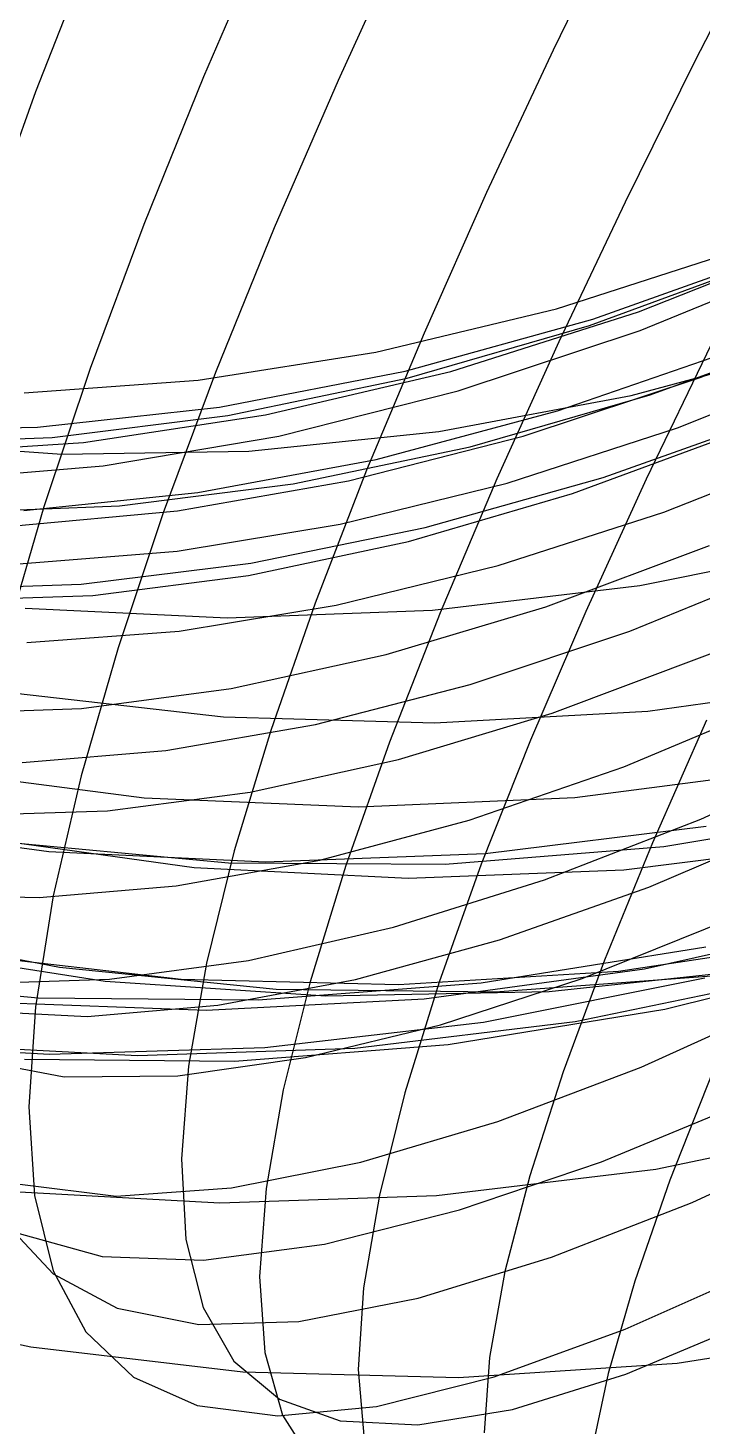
# Model space of a CAD drawing. Extents: x -607 to 1285, y -867 to 355.
# Drawn here: x -218.4 to -106.4, y -750.4 to -518 of the extents above; entities that cross this region are included whole.
import ezdxf

# ---------------------------------------------------------------- set-up
doc = ezdxf.new("R2010")
doc.units = 0
for name, color, linetype in [('0_1092', 7, 'CONTINUOUS'), ('0_1093', 7, 'CONTINUOUS'), ('0_1094', 7, 'CONTINUOUS'), ('0_1095', 7, 'CONTINUOUS'), ('0_1196', 7, 'CONTINUOUS'), ('0_1197', 7, 'CONTINUOUS'), ('0_1198', 7, 'CONTINUOUS'), ('0_1199', 7, 'CONTINUOUS'), ('0_1300', 7, 'CONTINUOUS'), ('0_1301', 7, 'CONTINUOUS'), ('0_1302', 7, 'CONTINUOUS'), ('0_1303', 7, 'CONTINUOUS'), ('0_1402', 7, 'CONTINUOUS'), ('0_1403', 7, 'CONTINUOUS'), ('0_1404', 7, 'CONTINUOUS'), ('0_1405', 7, 'CONTINUOUS'), ('0_1506', 7, 'CONTINUOUS'), ('0_1507', 7, 'CONTINUOUS'), ('0_1508', 7, 'CONTINUOUS'), ('0_1509', 7, 'CONTINUOUS'), ('0_158', 7, 'CONTINUOUS'), ('0_159', 7, 'CONTINUOUS'), ('0_160', 7, 'CONTINUOUS'), ('0_161', 7, 'CONTINUOUS'), ('0_1610', 7, 'CONTINUOUS'), ('0_1611', 7, 'CONTINUOUS'), ('0_1612', 7, 'CONTINUOUS'), ('0_1613', 7, 'CONTINUOUS'), ('0_162', 7, 'CONTINUOUS'), ('0_1714', 7, 'CONTINUOUS'), ('0_1715', 7, 'CONTINUOUS'), ('0_1716', 7, 'CONTINUOUS'), ('0_1717', 7, 'CONTINUOUS'), ('0_1817', 7, 'CONTINUOUS'), ('0_1818', 7, 'CONTINUOUS'), ('0_1819', 7, 'CONTINUOUS'), ('0_1820', 7, 'CONTINUOUS'), ('0_1821', 7, 'CONTINUOUS'), ('0_1920', 7, 'CONTINUOUS'), ('0_1921', 7, 'CONTINUOUS'), ('0_1922', 7, 'CONTINUOUS'), ('0_1923', 7, 'CONTINUOUS'), ('0_1924', 7, 'CONTINUOUS'), ('0_2024', 7, 'CONTINUOUS'), ('0_2025', 7, 'CONTINUOUS'), ('0_2026', 7, 'CONTINUOUS'), ('0_2027', 7, 'CONTINUOUS'), ('0_2028', 7, 'CONTINUOUS'), ('0_2128', 7, 'CONTINUOUS'), ('0_2129', 7, 'CONTINUOUS'), ('0_2130', 7, 'CONTINUOUS'), ('0_2131', 7, 'CONTINUOUS'), ('0_2231', 7, 'CONTINUOUS'), ('0_2232', 7, 'CONTINUOUS'), ('0_2233', 7, 'CONTINUOUS'), ('0_2234', 7, 'CONTINUOUS'), ('0_2235', 7, 'CONTINUOUS'), ('0_2335', 7, 'CONTINUOUS'), ('0_2336', 7, 'CONTINUOUS'), ('0_2337', 7, 'CONTINUOUS'), ('0_2338', 7, 'CONTINUOUS'), ('0_2339', 7, 'CONTINUOUS'), ('0_2439', 7, 'CONTINUOUS'), ('0_2440', 7, 'CONTINUOUS'), ('0_2441', 7, 'CONTINUOUS'), ('0_2442', 7, 'CONTINUOUS'), ('0_2542', 7, 'CONTINUOUS'), ('0_2543', 7, 'CONTINUOUS'), ('0_2544', 7, 'CONTINUOUS'), ('0_2545', 7, 'CONTINUOUS'), ('0_2546', 7, 'CONTINUOUS'), ('0_263', 7, 'CONTINUOUS'), ('0_264', 7, 'CONTINUOUS'), ('0_2646', 7, 'CONTINUOUS'), ('0_2647', 7, 'CONTINUOUS'), ('0_2648', 7, 'CONTINUOUS'), ('0_2649', 7, 'CONTINUOUS'), ('0_265', 7, 'CONTINUOUS'), ('0_2650', 7, 'CONTINUOUS'), ('0_266', 7, 'CONTINUOUS'), ('0_2749', 7, 'CONTINUOUS'), ('0_2750', 7, 'CONTINUOUS'), ('0_2751', 7, 'CONTINUOUS'), ('0_2752', 7, 'CONTINUOUS'), ('0_2753', 7, 'CONTINUOUS'), ('0_2852', 7, 'CONTINUOUS'), ('0_2853', 7, 'CONTINUOUS'), ('0_2854', 7, 'CONTINUOUS'), ('0_2855', 7, 'CONTINUOUS'), ('0_2856', 7, 'CONTINUOUS'), ('0_2954', 7, 'CONTINUOUS'), ('0_2955', 7, 'CONTINUOUS'), ('0_2956', 7, 'CONTINUOUS'), ('0_2957', 7, 'CONTINUOUS'), ('0_2958', 7, 'CONTINUOUS'), ('0_3058', 7, 'CONTINUOUS'), ('0_3059', 7, 'CONTINUOUS'), ('0_3060', 7, 'CONTINUOUS'), ('0_3061', 7, 'CONTINUOUS'), ('0_3062', 7, 'CONTINUOUS'), ('0_3161', 7, 'CONTINUOUS'), ('0_3162', 7, 'CONTINUOUS'), ('0_3163', 7, 'CONTINUOUS'), ('0_3164', 7, 'CONTINUOUS'), ('0_3165', 7, 'CONTINUOUS'), ('0_3265', 7, 'CONTINUOUS'), ('0_3266', 7, 'CONTINUOUS'), ('0_3267', 7, 'CONTINUOUS'), ('0_3268', 7, 'CONTINUOUS'), ('0_3269', 7, 'CONTINUOUS'), ('0_3368', 7, 'CONTINUOUS'), ('0_3369', 7, 'CONTINUOUS'), ('0_3370', 7, 'CONTINUOUS'), ('0_3371', 7, 'CONTINUOUS'), ('0_3372', 7, 'CONTINUOUS'), ('0_3471', 7, 'CONTINUOUS'), ('0_3472', 7, 'CONTINUOUS'), ('0_3473', 7, 'CONTINUOUS'), ('0_3474', 7, 'CONTINUOUS'), ('0_3475', 7, 'CONTINUOUS'), ('0_3476', 7, 'CONTINUOUS'), ('0_3575', 7, 'CONTINUOUS'), ('0_3576', 7, 'CONTINUOUS'), ('0_3577', 7, 'CONTINUOUS'), ('0_3578', 7, 'CONTINUOUS'), ('0_3579', 7, 'CONTINUOUS'), ('0_3580', 7, 'CONTINUOUS'), ('0_367', 7, 'CONTINUOUS'), ('0_3677', 7, 'CONTINUOUS'), ('0_3678', 7, 'CONTINUOUS'), ('0_3679', 7, 'CONTINUOUS'), ('0_368', 7, 'CONTINUOUS'), ('0_3680', 7, 'CONTINUOUS'), ('0_3681', 7, 'CONTINUOUS'), ('0_3682', 7, 'CONTINUOUS'), ('0_3683', 7, 'CONTINUOUS'), ('0_369', 7, 'CONTINUOUS'), ('0_370', 7, 'CONTINUOUS'), ('0_3780', 7, 'CONTINUOUS'), ('0_3781', 7, 'CONTINUOUS'), ('0_3782', 7, 'CONTINUOUS'), ('0_3783', 7, 'CONTINUOUS'), ('0_3784', 7, 'CONTINUOUS'), ('0_3785', 7, 'CONTINUOUS'), ('0_3786', 7, 'CONTINUOUS'), ('0_3884', 7, 'CONTINUOUS'), ('0_3885', 7, 'CONTINUOUS'), ('0_3886', 7, 'CONTINUOUS'), ('0_3887', 7, 'CONTINUOUS'), ('0_3888', 7, 'CONTINUOUS'), ('0_3889', 7, 'CONTINUOUS'), ('0_3974', 7, 'CONTINUOUS'), ('0_3975', 7, 'CONTINUOUS'), ('0_3986', 7, 'CONTINUOUS'), ('0_3987', 7, 'CONTINUOUS'), ('0_3988', 7, 'CONTINUOUS'), ('0_3989', 7, 'CONTINUOUS'), ('0_3990', 7, 'CONTINUOUS'), ('0_3991', 7, 'CONTINUOUS'), ('0_4076', 7, 'CONTINUOUS'), ('0_4077', 7, 'CONTINUOUS'), ('0_4078', 7, 'CONTINUOUS'), ('0_4079', 7, 'CONTINUOUS'), ('0_4080', 7, 'CONTINUOUS'), ('0_4087', 7, 'CONTINUOUS'), ('0_4088', 7, 'CONTINUOUS'), ('0_4089', 7, 'CONTINUOUS'), ('0_4090', 7, 'CONTINUOUS'), ('0_4091', 7, 'CONTINUOUS'), ('0_4092', 7, 'CONTINUOUS'), ('0_4093', 7, 'CONTINUOUS'), ('0_4094', 7, 'CONTINUOUS'), ('0_4178', 7, 'CONTINUOUS'), ('0_4179', 7, 'CONTINUOUS'), ('0_4180', 7, 'CONTINUOUS'), ('0_4181', 7, 'CONTINUOUS'), ('0_4182', 7, 'CONTINUOUS'), ('0_4183', 7, 'CONTINUOUS'), ('0_4184', 7, 'CONTINUOUS'), ('0_4185', 7, 'CONTINUOUS'), ('0_4186', 7, 'CONTINUOUS'), ('0_4187', 7, 'CONTINUOUS'), ('0_4188', 7, 'CONTINUOUS'), ('0_4189', 7, 'CONTINUOUS'), ('0_4190', 7, 'CONTINUOUS'), ('0_4191', 7, 'CONTINUOUS'), ('0_4192', 7, 'CONTINUOUS'), ('0_4193', 7, 'CONTINUOUS'), ('0_4194', 7, 'CONTINUOUS'), ('0_4195', 7, 'CONTINUOUS'), ('0_4196', 7, 'CONTINUOUS'), ('0_4197', 7, 'CONTINUOUS'), ('0_4281', 7, 'CONTINUOUS'), ('0_4282', 7, 'CONTINUOUS'), ('0_4283', 7, 'CONTINUOUS'), ('0_4284', 7, 'CONTINUOUS'), ('0_4285', 7, 'CONTINUOUS'), ('0_4286', 7, 'CONTINUOUS'), ('0_4287', 7, 'CONTINUOUS'), ('0_4288', 7, 'CONTINUOUS'), ('0_4289', 7, 'CONTINUOUS'), ('0_4290', 7, 'CONTINUOUS'), ('0_4291', 7, 'CONTINUOUS'), ('0_4292', 7, 'CONTINUOUS'), ('0_4293', 7, 'CONTINUOUS'), ('0_4294', 7, 'CONTINUOUS'), ('0_4295', 7, 'CONTINUOUS'), ('0_4296', 7, 'CONTINUOUS'), ('0_4297', 7, 'CONTINUOUS'), ('0_4298', 7, 'CONTINUOUS'), ('0_4299', 7, 'CONTINUOUS'), ('0_4300', 7, 'CONTINUOUS'), ('0_4383', 7, 'CONTINUOUS'), ('0_4384', 7, 'CONTINUOUS'), ('0_4385', 7, 'CONTINUOUS'), ('0_4386', 7, 'CONTINUOUS'), ('0_4387', 7, 'CONTINUOUS'), ('0_4388', 7, 'CONTINUOUS'), ('0_4389', 7, 'CONTINUOUS'), ('0_4390', 7, 'CONTINUOUS'), ('0_4391', 7, 'CONTINUOUS'), ('0_4392', 7, 'CONTINUOUS'), ('0_4393', 7, 'CONTINUOUS'), ('0_4394', 7, 'CONTINUOUS'), ('0_4395', 7, 'CONTINUOUS'), ('0_4396', 7, 'CONTINUOUS'), ('0_4488', 7, 'CONTINUOUS'), ('0_4489', 7, 'CONTINUOUS'), ('0_4490', 7, 'CONTINUOUS'), ('0_4491', 7, 'CONTINUOUS'), ('0_4492', 7, 'CONTINUOUS'), ('0_4493', 7, 'CONTINUOUS'), ('0_4494', 7, 'CONTINUOUS'), ('0_4495', 7, 'CONTINUOUS'), ('0_4496', 7, 'CONTINUOUS'), ('0_4497', 7, 'CONTINUOUS'), ('0_4594', 7, 'CONTINUOUS'), ('0_4595', 7, 'CONTINUOUS'), ('0_4596', 7, 'CONTINUOUS'), ('0_4597', 7, 'CONTINUOUS'), ('0_4598', 7, 'CONTINUOUS'), ('0_4599', 7, 'CONTINUOUS'), ('0_4600', 7, 'CONTINUOUS'), ('0_470', 7, 'CONTINUOUS'), ('0_4700', 7, 'CONTINUOUS'), ('0_4701', 7, 'CONTINUOUS'), ('0_4702', 7, 'CONTINUOUS'), ('0_4703', 7, 'CONTINUOUS'), ('0_471', 7, 'CONTINUOUS'), ('0_472', 7, 'CONTINUOUS'), ('0_473', 7, 'CONTINUOUS'), ('0_574', 7, 'CONTINUOUS'), ('0_575', 7, 'CONTINUOUS'), ('0_576', 7, 'CONTINUOUS'), ('0_577', 7, 'CONTINUOUS'), ('0_678', 7, 'CONTINUOUS'), ('0_679', 7, 'CONTINUOUS'), ('0_680', 7, 'CONTINUOUS'), ('0_681', 7, 'CONTINUOUS'), ('0_781', 7, 'CONTINUOUS'), ('0_782', 7, 'CONTINUOUS'), ('0_783', 7, 'CONTINUOUS'), ('0_784', 7, 'CONTINUOUS'), ('0_885', 7, 'CONTINUOUS'), ('0_886', 7, 'CONTINUOUS'), ('0_887', 7, 'CONTINUOUS'), ('0_888', 7, 'CONTINUOUS'), ('0_988', 7, 'CONTINUOUS'), ('0_989', 7, 'CONTINUOUS'), ('0_990', 7, 'CONTINUOUS'), ('0_991', 7, 'CONTINUOUS')]:
    doc.layers.add(name, color=color, linetype=linetype)

msp = doc.modelspace()

# ---------------------------------------------------------------- linework, layer by layer
at = {"layer": '0_1092'}
msp.add_polyline3d([(-241.741, -670.764, -3373.0652), (-205.5776, -676.4093, -3394.2527)], dxfattribs=at)
at = {"layer": '0_1093'}
msp.add_polyline3d([(-205.5776, -676.4093, -3394.2527), (-168.8831, -678.879, -3414.6262)], dxfattribs=at)
at = {"layer": '0_1094'}
msp.add_polyline3d([(-168.8831, -678.879, -3414.6262), (-131.8044, -678.1332, -3434.0938)], dxfattribs=at)
at = {"layer": '0_1095'}
msp.add_polyline3d([(-131.8044, -678.1332, -3434.0938), (-94.4892, -674.1317, -3452.5627)], dxfattribs=at)
at = {"layer": '0_1196'}
msp.add_polyline3d([(-225.8426, -652.6562, -3360.8997), (-190.7883, -657.5302, -3381.9124)], dxfattribs=at)
at = {"layer": '0_1197'}
msp.add_polyline3d([(-190.7883, -657.5302, -3381.9124), (-155.2567, -659.3004, -3402.0396)], dxfattribs=at)
at = {"layer": '0_1198'}
msp.add_polyline3d([(-155.2567, -659.3004, -3402.0396), (-119.3832, -657.926, -3421.1921)], dxfattribs=at)
at = {"layer": '0_1199'}
msp.add_polyline3d([(-119.3832, -657.926, -3421.1921), (-83.3036, -653.3665, -3439.2808)], dxfattribs=at)
at = {"layer": '0_1300'}
msp.add_polyline3d([(-220.6501, -653.4279, -3349.5374), (-185.081, -656.7488, -3370.936)], dxfattribs=at)
at = {"layer": '0_1301'}
msp.add_polyline3d([(-185.081, -656.7488, -3370.936), (-149.0638, -656.9579, -3391.3606)], dxfattribs=at)
at = {"layer": '0_1302'}
msp.add_polyline3d([(-149.0638, -656.9579, -3391.3606), (-112.7395, -654.0286, -3410.7217)], dxfattribs=at)
at = {"layer": '0_1303'}
msp.add_polyline3d([(-112.7395, -654.0286, -3410.7217), (-76.2487, -647.9341, -3428.9287)], dxfattribs=at)
at = {"layer": '0_1402'}
msp.add_polyline3d([(-250.4286, -650.08, -3316.0503), (-214.9519, -654.9011, -3338.729)], dxfattribs=at)
at = {"layer": '0_1403'}
msp.add_polyline3d([(-214.9519, -654.9011, -3338.729), (-178.9153, -656.6123, -3360.4292)], dxfattribs=at)
at = {"layer": '0_1404'}
msp.add_polyline3d([(-178.9153, -656.6123, -3360.4292), (-142.4633, -655.2028, -3381.0623)], dxfattribs=at)
at = {"layer": '0_1405'}
msp.add_polyline3d([(-142.4633, -655.2028, -3381.0623), (-105.7408, -650.6616, -3400.539)], dxfattribs=at)
at = {"layer": '0_1506'}
msp.add_polyline3d([(-234.1417, -641.4117, -3306.3179), (-199.0867, -645.9597, -3329.3926)], dxfattribs=at)
at = {"layer": '0_1507'}
msp.add_polyline3d([(-199.0867, -645.9597, -3329.3926), (-163.5033, -647.4561, -3351.4255)], dxfattribs=at)
at = {"layer": '0_1508'}
msp.add_polyline3d([(-163.5033, -647.4561, -3351.4255), (-127.5303, -645.8744, -3372.322)], dxfattribs=at)
at = {"layer": '0_1509'}
msp.add_polyline3d([(-127.5303, -645.8744, -3372.322), (-91.3065, -641.1884, -3391.9868)], dxfattribs=at)
at = {"layer": '0_158'}
msp.add_polyline3d([(-252.4144, -729.8676, -3498.1047), (-217.9211, -737.2159, -3513.368)], dxfattribs=at)
at = {"layer": '0_159'}
msp.add_polyline3d([(-217.9211, -737.2159, -3513.368), (-182.7029, -741.3972, -3528.4753)], dxfattribs=at)
at = {"layer": '0_160'}
msp.add_polyline3d([(-182.7029, -741.3972, -3528.4753), (-146.8685, -742.3284, -3543.3706)], dxfattribs=at)
at = {"layer": '0_161'}
msp.add_polyline3d([(-146.8685, -742.3284, -3543.3706), (-110.5267, -739.9262, -3557.9966)], dxfattribs=at)
at = {"layer": '0_1610'}
msp.add_polyline3d([(-220.48, -628.5309, -3292.7976), (-185.9263, -632.4798, -3316.0664)], dxfattribs=at)
at = {"layer": '0_1611'}
msp.add_polyline3d([(-185.9263, -632.4798, -3316.0664), (-150.8486, -633.4907, -3338.2742)], dxfattribs=at)
at = {"layer": '0_1612'}
msp.add_polyline3d([(-150.8486, -633.4907, -3338.2742), (-115.389, -631.5225, -3359.313)], dxfattribs=at)
at = {"layer": '0_1613'}
msp.add_polyline3d([(-115.389, -631.5225, -3359.313), (-79.6903, -626.5343, -3379.0754)], dxfattribs=at)
at = {"layer": '0_162'}
msp.add_polyline3d([(-110.5267, -739.9262, -3557.9966), (-73.7861, -734.1075, -3572.2969)], dxfattribs=at)
at = {"layer": '0_1714'}
msp.add_polyline3d([(-218.8592, -614.4448, -3270.46), (-185.3054, -616.0275, -3292.704)], dxfattribs=at)
at = {"layer": '0_1715'}
msp.add_polyline3d([(-185.3054, -616.0275, -3292.704), (-151.2136, -614.7748, -3313.8777)], dxfattribs=at)
at = {"layer": '0_1716'}
msp.add_polyline3d([(-151.2136, -614.7748, -3313.8777), (-116.7244, -610.6628, -3333.879)], dxfattribs=at)
at = {"layer": '0_1717'}
msp.add_polyline3d([(-116.7244, -610.6628, -3333.879), (-81.9784, -603.6677, -3352.6062)], dxfattribs=at)
at = {"layer": '0_1817'}
msp.add_polyline3d([(-243.1719, -586.6715, -3222.6775), (-212.7647, -588.8351, -3243.893)], dxfattribs=at)
at = {"layer": '0_1818'}
msp.add_polyline3d([(-212.7647, -588.8351, -3243.893), (-181.7228, -588.2986, -3264.1055)], dxfattribs=at)
at = {"layer": '0_1819'}
msp.add_polyline3d([(-181.7228, -588.2986, -3264.1055), (-150.1591, -585.0529, -3283.2354)], dxfattribs=at)
at = {"layer": '0_1820'}
msp.add_polyline3d([(-150.1591, -585.0529, -3283.2354), (-118.1863, -579.0884, -3301.2036)], dxfattribs=at)
at = {"layer": '0_1821'}
msp.add_polyline3d([(-118.1863, -579.0884, -3301.2036), (-85.9172, -570.3961, -3317.9302)], dxfattribs=at)
at = {"layer": '0_1920'}
msp.add_polyline3d([(-246.3986, -584.9575, -3200.651), (-216.7984, -584.3215, -3220.487)], dxfattribs=at)
at = {"layer": '0_1921'}
msp.add_polyline3d([(-216.7984, -584.3215, -3220.487), (-186.5473, -581.0017, -3239.2766)], dxfattribs=at)
at = {"layer": '0_1922'}
msp.add_polyline3d([(-186.5473, -581.0017, -3239.2766), (-155.7537, -575.0177, -3256.9563)], dxfattribs=at)
at = {"layer": '0_1923'}
msp.add_polyline3d([(-155.7537, -575.0177, -3256.9563), (-124.5255, -566.3886, -3273.4634)], dxfattribs=at)
at = {"layer": '0_1924'}
msp.add_polyline3d([(-124.5255, -566.3886, -3273.4634), (-92.9708, -555.1337, -3288.7349)], dxfattribs=at)
at = {"layer": '0_2024'}
msp.add_polyline3d([(-238.7809, -588.8112, -3188.737), (-209.1689, -586.8998, -3208.4946)], dxfattribs=at)
at = {"layer": '0_2025'}
msp.add_polyline3d([(-209.1689, -586.8998, -3208.4946), (-178.9245, -582.3079, -3227.13)], dxfattribs=at)
at = {"layer": '0_2026'}
msp.add_polyline3d([(-178.9245, -582.3079, -3227.13), (-148.1545, -575.0625, -3244.5835)], dxfattribs=at)
at = {"layer": '0_2027'}
msp.add_polyline3d([(-148.1545, -575.0625, -3244.5835), (-116.9657, -565.1907, -3260.796)], dxfattribs=at)
at = {"layer": '0_2028'}
msp.add_polyline3d([(-116.9657, -565.1907, -3260.796), (-85.4648, -552.7196, -3275.708)], dxfattribs=at)
at = {"layer": '0_2128'}
msp.add_polyline3d([(-219.0473, -578.6185, -3177.0146), (-190.1126, -576.5305, -3196.8237)], dxfattribs=at)
at = {"layer": '0_2129'}
msp.add_polyline3d([(-190.1126, -576.5305, -3196.8237), (-160.5918, -571.866, -3215.4744)], dxfattribs=at)
at = {"layer": '0_2130'}
msp.add_polyline3d([(-160.5918, -571.866, -3215.4744), (-130.5865, -564.6395, -3232.9011)], dxfattribs=at)
at = {"layer": '0_2131'}
msp.add_polyline3d([(-130.5865, -564.6395, -3232.9011), (-100.1982, -554.8651, -3249.039)], dxfattribs=at)
at = {"layer": '0_2231'}
msp.add_polyline3d([(-242.8392, -587.0969, -3144.2537), (-214.3569, -586.0543, -3165.0645)], dxfattribs=at)
at = {"layer": '0_2232'}
msp.add_polyline3d([(-214.3569, -586.0543, -3165.0645), (-185.1717, -582.4143, -3184.7246)], dxfattribs=at)
at = {"layer": '0_2233'}
msp.add_polyline3d([(-185.1717, -582.4143, -3184.7246), (-155.3908, -576.2025, -3203.17)], dxfattribs=at)
at = {"layer": '0_2234'}
msp.add_polyline3d([(-155.3908, -576.2025, -3203.17), (-125.1218, -567.4446, -3220.336)], dxfattribs=at)
at = {"layer": '0_2235'}
msp.add_polyline3d([(-125.1218, -567.4446, -3220.336), (-94.4717, -556.166, -3236.1582)], dxfattribs=at)
at = {"layer": '0_2335'}
msp.add_polyline3d([(-234.3861, -593.1191, -3133.6028), (-205.8828, -590.7641, -3154.2627)], dxfattribs=at)
at = {"layer": '0_2336'}
msp.add_polyline3d([(-205.8828, -590.7641, -3154.2627), (-176.6943, -585.8167, -3173.6953)], dxfattribs=at)
at = {"layer": '0_2337'}
msp.add_polyline3d([(-176.6943, -585.8167, -3173.6953), (-146.9277, -578.3116, -3191.841)], dxfattribs=at)
at = {"layer": '0_2338'}
msp.add_polyline3d([(-146.9277, -578.3116, -3191.841), (-116.6905, -568.2837, -3208.6392)], dxfattribs=at)
at = {"layer": '0_2339'}
msp.add_polyline3d([(-116.6905, -568.2837, -3208.6392), (-86.0899, -555.7678, -3224.0295)], dxfattribs=at)
at = {"layer": '0_2439'}
msp.add_polyline3d([(-219.0906, -598.1683, -3127.8948), (-190.1517, -595.2126, -3149.1997)], dxfattribs=at)
at = {"layer": '0_2440'}
msp.add_polyline3d([(-190.1517, -595.2126, -3149.1997), (-160.5643, -589.692, -3169.1987)], dxfattribs=at)
at = {"layer": '0_2441'}
msp.add_polyline3d([(-160.5643, -589.692, -3169.1987), (-130.4381, -581.6395, -3187.8267)], dxfattribs=at)
at = {"layer": '0_2442'}
msp.add_polyline3d([(-130.4381, -581.6395, -3187.8267), (-99.8828, -571.0885, -3205.0183)], dxfattribs=at)
at = {"layer": '0_2542'}
msp.add_polyline3d([(-231.2451, -598.546, -3096.0884), (-203.1625, -597.4094, -3118.793)], dxfattribs=at)
at = {"layer": '0_2543'}
msp.add_polyline3d([(-203.1625, -597.4094, -3118.793), (-174.3547, -593.7435, -3140.2114)], dxfattribs=at)
at = {"layer": '0_2544'}
msp.add_polyline3d([(-174.3547, -593.7435, -3140.2114), (-144.9311, -587.5789, -3160.2744)], dxfattribs=at)
at = {"layer": '0_2545'}
msp.add_polyline3d([(-144.9311, -587.5789, -3160.2744), (-115.0006, -578.9465, -3178.9138)], dxfattribs=at)
at = {"layer": '0_2546'}
msp.add_polyline3d([(-115.0006, -578.9465, -3178.9138), (-84.6725, -567.8768, -3196.0613)], dxfattribs=at)
at = {"layer": '0_263'}
msp.add_polyline3d([(-221.8491, -711.3522, -3496.06), (-186.4996, -713.2875, -3511.3467)], dxfattribs=at)
at = {"layer": '0_264'}
msp.add_polyline3d([(-186.4996, -713.2875, -3511.3467), (-150.5459, -712.0787, -3526.371)], dxfattribs=at)
at = {"layer": '0_2646'}
msp.add_polyline3d([(-221.1884, -600.7931, -3083.4543), (-193.5349, -598.2686, -3105.5356)], dxfattribs=at)
at = {"layer": '0_2647'}
msp.add_polyline3d([(-193.5349, -598.2686, -3105.5356), (-165.1405, -593.2708, -3126.3179)], dxfattribs=at)
at = {"layer": '0_2648'}
msp.add_polyline3d([(-165.1405, -593.2708, -3126.3179), (-136.1179, -585.8373, -3145.7324)], dxfattribs=at)
at = {"layer": '0_2649'}
msp.add_polyline3d([(-136.1179, -585.8373, -3145.7324), (-106.5798, -576.0053, -3163.7104)], dxfattribs=at)
at = {"layer": '0_265'}
msp.add_polyline3d([(-150.5459, -712.0787, -3526.371), (-114.1034, -707.6611, -3541.0737)], dxfattribs=at)
at = {"layer": '0_2650'}
msp.add_polyline3d([(-106.5798, -576.0053, -3163.7104), (-76.639, -563.8121, -3180.1833)], dxfattribs=at)
at = {"layer": '0_266'}
msp.add_polyline3d([(-114.1034, -707.6611, -3541.0737), (-77.2874, -699.97, -3555.3948)], dxfattribs=at)
at = {"layer": '0_2749'}
msp.add_polyline3d([(-236.865, -611.3882, -3054.29), (-209.5365, -610.4166, -3078.1821)], dxfattribs=at)
at = {"layer": '0_2750'}
msp.add_polyline3d([(-209.5365, -610.4166, -3078.1821), (-181.3416, -606.9551, -3100.8042)], dxfattribs=at)
at = {"layer": '0_2751'}
msp.add_polyline3d([(-181.3416, -606.9551, -3100.8042), (-152.3993, -601.0416, -3122.0803)], dxfattribs=at)
at = {"layer": '0_2752'}
msp.add_polyline3d([(-152.3993, -601.0416, -3122.0803), (-122.829, -592.7138, -3141.9336)], dxfattribs=at)
at = {"layer": '0_2753'}
msp.add_polyline3d([(-122.829, -592.7138, -3141.9336), (-92.7498, -582.0096, -3160.2876)], dxfattribs=at)
at = {"layer": '0_2852'}
msp.add_polyline3d([(-219.8453, -607.0449, -3041.569), (-193.5817, -604.9604, -3064.4268)], dxfattribs=at)
at = {"layer": '0_2853'}
msp.add_polyline3d([(-193.5817, -604.9604, -3064.4268), (-166.5326, -600.4727, -3085.9438)], dxfattribs=at)
at = {"layer": '0_2854'}
msp.add_polyline3d([(-166.5326, -600.4727, -3085.9438), (-138.8031, -593.6211, -3106.0562)], dxfattribs=at)
at = {"layer": '0_2855'}
msp.add_polyline3d([(-138.8031, -593.6211, -3106.0562), (-110.4981, -584.4452, -3124.6985)], dxfattribs=at)
at = {"layer": '0_2856'}
msp.add_polyline3d([(-110.4981, -584.4452, -3124.6985), (-81.723, -572.9842, -3141.807)], dxfattribs=at)
at = {"layer": '0_2954'}
msp.add_polyline3d([(-232.6216, -613.1716, -3008.9458), (-207.6081, -612.299, -3032.5823)], dxfattribs=at)
at = {"layer": '0_2955'}
msp.add_polyline3d([(-207.6081, -612.299, -3032.5823), (-181.7542, -609.0104, -3054.8484)], dxfattribs=at)
at = {"layer": '0_2956'}
msp.add_polyline3d([(-181.7542, -609.0104, -3054.8484), (-155.1581, -603.3507, -3075.689)], dxfattribs=at)
at = {"layer": '0_2957'}
msp.add_polyline3d([(-155.1581, -603.3507, -3075.689), (-127.9182, -595.365, -3095.0486)], dxfattribs=at)
at = {"layer": '0_2958'}
msp.add_polyline3d([(-127.9182, -595.365, -3095.0486), (-100.1329, -585.0983, -3112.872)], dxfattribs=at)
at = {"layer": '0_3058'}
msp.add_polyline3d([(-218.5595, -620.1448, -3002.6213), (-193.3, -618.2308, -3026.4824)], dxfattribs=at)
at = {"layer": '0_3059'}
msp.add_polyline3d([(-193.3, -618.2308, -3026.4824), (-167.1754, -613.9502, -3048.9714)], dxfattribs=at)
at = {"layer": '0_3060'}
msp.add_polyline3d([(-167.1754, -613.9502, -3048.9714), (-140.2925, -607.3502, -3070.025)], dxfattribs=at)
at = {"layer": '0_3061'}
msp.add_polyline3d([(-140.2925, -607.3502, -3070.025), (-112.7579, -598.4785, -3089.5796)], dxfattribs=at)
at = {"layer": '0_3062'}
msp.add_polyline3d([(-112.7579, -598.4785, -3089.5796), (-84.6783, -587.3826, -3107.5723)], dxfattribs=at)
at = {"layer": '0_3161'}
msp.add_polyline3d([(-233.361, -631.9554, -2970.921), (-209.4914, -631.0759, -2995.3357)], dxfattribs=at)
at = {"layer": '0_3162'}
msp.add_polyline3d([(-209.4914, -631.0759, -2995.3357), (-184.6272, -627.7861, -3018.3982)], dxfattribs=at)
at = {"layer": '0_3163'}
msp.add_polyline3d([(-184.6272, -627.7861, -3018.3982), (-158.8761, -622.1414, -3040.0496)], dxfattribs=at)
at = {"layer": '0_3164'}
msp.add_polyline3d([(-158.8761, -622.1414, -3040.0496), (-132.3459, -614.1967, -3060.2305)], dxfattribs=at)
at = {"layer": '0_3165'}
msp.add_polyline3d([(-132.3459, -614.1967, -3060.2305), (-105.1441, -604.0074, -3078.882)], dxfattribs=at)
at = {"layer": '0_3265'}
msp.add_polyline3d([(-219.3328, -640.0618, -2965.435), (-195.4821, -638.0951, -2989.743)], dxfattribs=at)
at = {"layer": '0_3266'}
msp.add_polyline3d([(-195.4821, -638.0951, -2989.743), (-170.6408, -633.7685, -3012.6729)], dxfattribs=at)
at = {"layer": '0_3267'}
msp.add_polyline3d([(-170.6408, -633.7685, -3012.6729), (-144.9173, -627.1381, -3034.1638)], dxfattribs=at)
at = {"layer": '0_3268'}
msp.add_polyline3d([(-144.9173, -627.1381, -3034.1638), (-118.4203, -618.2598, -3054.1545)], dxfattribs=at)
at = {"layer": '0_3269'}
msp.add_polyline3d([(-118.4203, -618.2598, -3054.1545), (-91.2584, -607.1896, -3072.5835)], dxfattribs=at)
at = {"layer": '0_3368'}
msp.add_polyline3d([(-227.8608, -648.8124, -2935.0535), (-205.2041, -648.0935, -2960.4292)], dxfattribs=at)
at = {"layer": '0_3369'}
msp.add_polyline3d([(-205.2041, -648.0935, -2960.4292), (-181.489, -644.9931, -2984.4058)], dxfattribs=at)
at = {"layer": '0_3370'}
msp.add_polyline3d([(-181.489, -644.9931, -2984.4058), (-156.8206, -639.5707, -3006.9282)], dxfattribs=at)
at = {"layer": '0_3371'}
msp.add_polyline3d([(-156.8206, -639.5707, -3006.9282), (-131.304, -631.8861, -3027.9404)], dxfattribs=at)
at = {"layer": '0_3372'}
msp.add_polyline3d([(-131.304, -631.8861, -3027.9404), (-105.0444, -621.999, -3047.3867)], dxfattribs=at)
at = {"layer": '0_3471'}
msp.add_polyline3d([(-238.1554, -662.0241, -2905.8418), (-216.5415, -662.5413, -2932.5508)], dxfattribs=at)
at = {"layer": '0_3472'}
msp.add_polyline3d([(-216.5415, -662.5413, -2932.5508), (-193.7533, -660.6089, -2957.8452)], dxfattribs=at)
at = {"layer": '0_3473'}
msp.add_polyline3d([(-193.7533, -660.6089, -2957.8452), (-169.8983, -656.2937, -2981.6724)], dxfattribs=at)
at = {"layer": '0_3474'}
msp.add_polyline3d([(-169.8983, -656.2937, -2981.6724), (-145.0846, -649.6623, -3003.9792)], dxfattribs=at)
at = {"layer": '0_3475'}
msp.add_polyline3d([(-145.0846, -649.6623, -3003.9792), (-119.4197, -640.7817, -3024.7124)], dxfattribs=at)
at = {"layer": '0_3476'}
msp.add_polyline3d([(-119.4197, -640.7817, -3024.7124), (-93.0115, -629.7185, -3043.8196)], dxfattribs=at)
at = {"layer": '0_3575'}
msp.add_polyline3d([(-226.6903, -676.8159, -2904.31), (-204.8199, -676.1188, -2931.138)], dxfattribs=at)
at = {"layer": '0_3576'}
msp.add_polyline3d([(-204.8199, -676.1188, -2931.138), (-181.7675, -672.9665, -2956.475)], dxfattribs=at)
at = {"layer": '0_3577'}
msp.add_polyline3d([(-181.7675, -672.9665, -2956.475), (-157.644, -667.4331, -2980.271)], dxfattribs=at)
at = {"layer": '0_3578'}
msp.add_polyline3d([(-157.644, -667.4331, -2980.271), (-132.5601, -659.592, -3002.4753)], dxfattribs=at)
at = {"layer": '0_3579'}
msp.add_polyline3d([(-132.5601, -659.592, -3002.4753), (-106.6266, -649.5171, -3023.0376)], dxfattribs=at)
at = {"layer": '0_3580'}
msp.add_polyline3d([(-106.6266, -649.5171, -3023.0376), (-79.9543, -637.282, -3041.907)], dxfattribs=at)
at = {"layer": '0_367'}
msp.add_polyline3d([(-218.9923, -689.3782, -3481.1948), (-184.0869, -689.7142, -3496.4521)], dxfattribs=at)
at = {"layer": '0_3677'}
msp.add_polyline3d([(-228.0029, -681.3103, -2873.4954), (-208.5554, -682.2813, -2900.5579)], dxfattribs=at)
at = {"layer": '0_3678'}
msp.add_polyline3d([(-208.5554, -682.2813, -2900.5579), (-208.5555, -682.2814, -2900.558)], dxfattribs=at)
at = {"layer": '0_3679'}
msp.add_polyline3d([(-208.5555, -682.2814, -2900.558), (-186.8461, -680.3969, -2926.9668)], dxfattribs=at)
at = {"layer": '0_368'}
msp.add_polyline3d([(-184.0869, -689.7142, -3496.4521), (-148.5858, -686.9698, -3511.3948)], dxfattribs=at)
at = {"layer": '0_3680'}
msp.add_polyline3d([(-186.8461, -680.3969, -2926.9668), (-163.9818, -676.1348, -2951.8645)], dxfattribs=at)
at = {"layer": '0_3681'}
msp.add_polyline3d([(-163.9818, -676.1348, -2951.8645), (-140.0721, -669.5696, -2975.2007)], dxfattribs=at)
at = {"layer": '0_3682'}
msp.add_polyline3d([(-140.0721, -669.5696, -2975.2007), (-115.2269, -660.7761, -2996.9258)], dxfattribs=at)
at = {"layer": '0_3683'}
msp.add_polyline3d([(-115.2269, -660.7761, -2996.9258), (-89.5557, -649.8289, -3016.9893)], dxfattribs=at)
at = {"layer": '0_369'}
msp.add_polyline3d([(-148.5858, -686.9698, -3511.3948), (-112.6002, -681.0927, -3525.9644)], dxfattribs=at)
at = {"layer": '0_370'}
msp.add_polyline3d([(-112.6002, -681.0927, -3525.9644), (-76.2408, -672.0306, -3540.103)], dxfattribs=at)
at = {"layer": '0_3780'}
msp.add_polyline3d([(-228.1202, -689.3159, -2846.874), (-212.4035, -692.3276, -2872.8672)], dxfattribs=at)
at = {"layer": '0_3781'}
msp.add_polyline3d([(-212.4035, -692.3276, -2872.8672), (-193.4947, -692.1472, -2899.0063)], dxfattribs=at)
at = {"layer": '0_3782'}
msp.add_polyline3d([(-193.4947, -692.1472, -2899.0063), (-193.4948, -692.1473, -2899.0063)], dxfattribs=at)
at = {"layer": '0_3783'}
msp.add_polyline3d([(-193.4948, -692.1473, -2899.0063), (-172.2878, -689.0964, -2924.478)], dxfattribs=at)
at = {"layer": '0_3784'}
msp.add_polyline3d([(-172.2878, -689.0964, -2924.478), (-149.8674, -683.6857, -2948.4583)], dxfattribs=at)
at = {"layer": '0_3785'}
msp.add_polyline3d([(-149.8674, -683.6857, -2948.4583), (-126.349, -675.997, -2970.8958)], dxfattribs=at)
at = {"layer": '0_3786'}
msp.add_polyline3d([(-126.349, -675.997, -2970.8958), (-101.8484, -666.1118, -2991.7397)], dxfattribs=at)
at = {"layer": '0_3884'}
msp.add_polyline3d([(-219.747, -710.1865, -2849.207), (-203.7545, -712.1558, -2875.5054)], dxfattribs=at)
at = {"layer": '0_3885'}
msp.add_polyline3d([(-203.7545, -712.1558, -2875.5054), (-184.5642, -710.8098, -2901.78)], dxfattribs=at)
at = {"layer": '0_3886'}
msp.add_polyline3d([(-184.5642, -710.8098, -2901.78), (-163.0677, -706.4999, -2927.2217)], dxfattribs=at)
at = {"layer": '0_3887'}
msp.add_polyline3d([(-163.0677, -706.4999, -2927.2217), (-140.3482, -699.7797, -2951.027)], dxfattribs=at)
at = {"layer": '0_3888'}
msp.add_polyline3d([(-140.3482, -699.7797, -2951.027), (-116.5244, -690.743, -2973.1562)], dxfattribs=at)
at = {"layer": '0_3889'}
msp.add_polyline3d([(-116.5244, -690.743, -2973.1562), (-91.7147, -679.4836, -2993.5684)], dxfattribs=at)
at = {"layer": '0_3974'}
msp.add_polyline3d([(-207.2323, -503.3447, -2516.5627), (-217.1212, -528.5972, -2539.2415)], dxfattribs=at)
at = {"layer": '0_3975'}
msp.add_polyline3d([(-217.1212, -528.5972, -2539.2415), (-225.967, -553.2158, -2562.583)], dxfattribs=at)
at = {"layer": '0_3986'}
msp.add_polyline3d([(-219.8711, -718.3865, -2820.619), (-206.0876, -722.1863, -2847.701)], dxfattribs=at)
at = {"layer": '0_3987'}
msp.add_polyline3d([(-206.0876, -722.1863, -2847.701), (-189.2328, -722.8345, -2874.8)], dxfattribs=at)
at = {"layer": '0_3988'}
msp.add_polyline3d([(-189.2328, -722.8345, -2874.8), (-169.1377, -720.1215, -2901.8628)], dxfattribs=at)
at = {"layer": '0_3989'}
msp.add_polyline3d([(-169.1377, -720.1215, -2901.8628), (-146.7207, -714.4586, -2928.0845)], dxfattribs=at)
at = {"layer": '0_3990'}
msp.add_polyline3d([(-146.7207, -714.4586, -2928.0845), (-123.0944, -706.4591, -2952.6638)], dxfattribs=at)
at = {"layer": '0_3991'}
msp.add_polyline3d([(-123.0944, -706.4591, -2952.6638), (-98.3809, -696.2157, -2975.5513)], dxfattribs=at)
at = {"layer": '0_4076'}
msp.add_polyline3d([(-178.4274, -501.0846, -2498.5662), (-189.2041, -526.1047, -2520.7686)], dxfattribs=at)
at = {"layer": '0_4077'}
msp.add_polyline3d([(-189.2041, -526.1047, -2520.7686), (-199.1298, -550.6701, -2543.641)], dxfattribs=at)
at = {"layer": '0_4078'}
msp.add_polyline3d([(-199.1298, -550.6701, -2543.641), (-208.0347, -574.5706, -2567.1272)], dxfattribs=at)
at = {"layer": '0_4079'}
msp.add_polyline3d([(-208.0347, -574.5706, -2567.1272), (-215.7488, -597.596, -2591.171)], dxfattribs=at)
at = {"layer": '0_4080'}
msp.add_polyline3d([(-215.7488, -597.596, -2591.171), (-222.1023, -619.5361, -2615.7153)], dxfattribs=at)
at = {"layer": '0_4087'}
msp.add_polyline3d([(-222.1311, -716.6139, -2770.343), (-214.2013, -725.0711, -2796.8147)], dxfattribs=at)
at = {"layer": '0_4088'}
msp.add_polyline3d([(-214.2013, -725.0711, -2796.8147), (-203.5512, -730.7613, -2823.3362)], dxfattribs=at)
at = {"layer": '0_4089'}
msp.add_polyline3d([(-203.5512, -730.7613, -2823.3362), (-190.0109, -733.4744, -2849.8508)], dxfattribs=at)
at = {"layer": '0_4090'}
msp.add_polyline3d([(-190.0109, -733.4744, -2849.8508), (-173.4106, -733.0001, -2876.3025)], dxfattribs=at)
at = {"layer": '0_4091'}
msp.add_polyline3d([(-173.4106, -733.0001, -2876.3025), (-153.5801, -729.1282, -2902.6345)], dxfattribs=at)
at = {"layer": '0_4092'}
msp.add_polyline3d([(-153.5801, -729.1282, -2902.6345), (-131.4295, -722.3129, -2928.0796)], dxfattribs=at)
at = {"layer": '0_4093'}
msp.add_polyline3d([(-131.4295, -722.3129, -2928.0796), (-108.0633, -713.212, -2951.8752)], dxfattribs=at)
at = {"layer": '0_4094'}
msp.add_polyline3d([(-108.0633, -713.212, -2951.8752), (-83.6035, -701.92, -2973.9722)], dxfattribs=at)
at = {"layer": '0_4178'}
msp.add_polyline3d([(-155.5479, -501.892, -2474.7173), (-166.8727, -526.6915, -2496.955)], dxfattribs=at)
at = {"layer": '0_4179'}
msp.add_polyline3d([(-166.8727, -526.6915, -2496.955), (-177.4858, -551.2123, -2519.9585)], dxfattribs=at)
at = {"layer": '0_4180'}
msp.add_polyline3d([(-177.4858, -551.2123, -2519.9585), (-187.2248, -575.2435, -2543.6533)], dxfattribs=at)
at = {"layer": '0_4181'}
msp.add_polyline3d([(-187.2248, -575.2435, -2543.6533), (-195.9275, -598.5743, -2567.9646)], dxfattribs=at)
at = {"layer": '0_4182'}
msp.add_polyline3d([(-195.9275, -598.5743, -2567.9646), (-203.4318, -620.9939, -2592.818)], dxfattribs=at)
at = {"layer": '0_4183'}
msp.add_polyline3d([(-203.4318, -620.9939, -2592.818), (-209.5754, -642.2913, -2618.1392)], dxfattribs=at)
at = {"layer": '0_4184'}
msp.add_polyline3d([(-209.5754, -642.2913, -2618.1392), (-214.1962, -662.2557, -2643.8533)], dxfattribs=at)
at = {"layer": '0_4185'}
msp.add_polyline3d([(-214.1962, -662.2557, -2643.8533), (-217.1319, -680.6762, -2669.8855)], dxfattribs=at)
at = {"layer": '0_4186'}
msp.add_polyline3d([(-217.1319, -680.6762, -2669.8855), (-218.2203, -697.3419, -2696.1616)], dxfattribs=at)
at = {"layer": '0_4187'}
msp.add_polyline3d([(-218.2203, -697.3419, -2696.1616), (-217.2992, -712.042, -2722.6072)], dxfattribs=at)
at = {"layer": '0_4188'}
msp.add_polyline3d([(-217.2992, -712.042, -2722.6072), (-214.2064, -724.5656, -2749.1472)], dxfattribs=at)
at = {"layer": '0_4189'}
msp.add_polyline3d([(-214.2064, -724.5656, -2749.1472), (-208.7797, -734.7018, -2775.7075)], dxfattribs=at)
at = {"layer": '0_4190'}
msp.add_polyline3d([(-208.7797, -734.7018, -2775.7075), (-200.8568, -742.2397, -2802.2134)], dxfattribs=at)
at = {"layer": '0_4191'}
msp.add_polyline3d([(-200.8568, -742.2397, -2802.2134), (-190.2756, -746.9685, -2828.59)], dxfattribs=at)
at = {"layer": '0_4192'}
msp.add_polyline3d([(-190.2756, -746.9685, -2828.59), (-176.8739, -748.6773, -2854.7632)], dxfattribs=at)
at = {"layer": '0_4193'}
msp.add_polyline3d([(-176.8739, -748.6773, -2854.7632), (-160.4894, -747.1553, -2880.6582)], dxfattribs=at)
at = {"layer": '0_4194'}
msp.add_polyline3d([(-160.4894, -747.1553, -2880.6582), (-140.96, -742.1914, -2906.2004)], dxfattribs=at)
at = {"layer": '0_4195'}
msp.add_polyline3d([(-140.96, -742.1914, -2906.2004), (-140.96, -742.1915, -2906.2004)], dxfattribs=at)
at = {"layer": '0_4196'}
msp.add_polyline3d([(-140.96, -742.1915, -2906.2004), (-119.183, -734.2694, -2930.6477)], dxfattribs=at)
at = {"layer": '0_4197'}
msp.add_polyline3d([(-119.183, -734.2694, -2930.6477), (-96.2412, -724.0798, -2953.2869)], dxfattribs=at)
at = {"layer": '0_4281'}
msp.add_polyline3d([(-119.5638, -497.8912, -2464.9097), (-131.1483, -521.6783, -2486.2566)], dxfattribs=at)
at = {"layer": '0_4282'}
msp.add_polyline3d([(-131.1483, -521.6783, -2486.2566), (-142.2101, -545.3446, -2508.3518)], dxfattribs=at)
at = {"layer": '0_4283'}
msp.add_polyline3d([(-142.2101, -545.3446, -2508.3518), (-152.591, -568.6867, -2531.122)], dxfattribs=at)
at = {"layer": '0_4284'}
msp.add_polyline3d([(-152.591, -568.6867, -2531.122), (-162.1331, -591.5015, -2554.4944)], dxfattribs=at)
at = {"layer": '0_4285'}
msp.add_polyline3d([(-162.1331, -591.5015, -2554.4944), (-170.678, -613.5857, -2578.3955)], dxfattribs=at)
at = {"layer": '0_4286'}
msp.add_polyline3d([(-170.678, -613.5857, -2578.3955), (-178.0678, -634.7363, -2602.7524)], dxfattribs=at)
at = {"layer": '0_4287'}
msp.add_polyline3d([(-178.0678, -634.7363, -2602.7524), (-184.1443, -654.7498, -2627.492)], dxfattribs=at)
at = {"layer": '0_4288'}
msp.add_polyline3d([(-184.1443, -654.7498, -2627.492), (-188.7494, -673.423, -2652.5408)], dxfattribs=at)
at = {"layer": '0_4289'}
msp.add_polyline3d([(-188.7494, -673.423, -2652.5408), (-191.7251, -690.5529, -2677.8262)], dxfattribs=at)
at = {"layer": '0_4290'}
msp.add_polyline3d([(-191.7251, -690.5529, -2677.8262), (-192.9131, -705.936, -2703.2744)], dxfattribs=at)
at = {"layer": '0_4291'}
msp.add_polyline3d([(-192.9131, -705.936, -2703.2744), (-192.1555, -719.3694, -2728.813)], dxfattribs=at)
at = {"layer": '0_4292'}
msp.add_polyline3d([(-192.1555, -719.3694, -2728.813), (-189.2939, -730.6497, -2754.3684)], dxfattribs=at)
at = {"layer": '0_4293'}
msp.add_polyline3d([(-189.2939, -730.6497, -2754.3684), (-184.1705, -739.5736, -2779.8674)], dxfattribs=at)
at = {"layer": '0_4294'}
msp.add_polyline3d([(-184.1705, -739.5736, -2779.8674), (-176.627, -745.938, -2805.2373)], dxfattribs=at)
at = {"layer": '0_4295'}
msp.add_polyline3d([(-176.627, -745.938, -2805.2373), (-166.5053, -749.5396, -2830.4045)], dxfattribs=at)
at = {"layer": '0_4296'}
msp.add_polyline3d([(-166.5053, -749.5396, -2830.4045), (-153.6474, -750.1753, -2855.2961)], dxfattribs=at)
at = {"layer": '0_4297'}
msp.add_polyline3d([(-153.6474, -750.1753, -2855.2961), (-137.8951, -747.6418, -2879.839)], dxfattribs=at)
at = {"layer": '0_4298'}
msp.add_polyline3d([(-137.8951, -747.6418, -2879.839), (-119.0903, -741.7359, -2903.96)], dxfattribs=at)
at = {"layer": '0_4299'}
msp.add_polyline3d([(-119.0903, -741.7359, -2903.96), (-119.0904, -741.736, -2903.96)], dxfattribs=at)
at = {"layer": '0_4300'}
msp.add_polyline3d([(-119.0904, -741.736, -2903.96), (-98.1062, -732.9703, -2926.9673)], dxfattribs=at)
at = {"layer": '0_4383'}
msp.add_polyline3d([(-95.7223, -500.3546, -2443.8235), (-107.663, -523.6337, -2464.8962)], dxfattribs=at)
at = {"layer": '0_4384'}
msp.add_polyline3d([(-107.663, -523.6337, -2464.8962), (-119.2048, -546.9602, -2486.8455)], dxfattribs=at)
at = {"layer": '0_4385'}
msp.add_polyline3d([(-119.2048, -546.9602, -2486.8455), (-130.1948, -570.1312, -2509.5837)], dxfattribs=at)
at = {"layer": '0_4386'}
msp.add_polyline3d([(-130.1948, -570.1312, -2509.5837), (-140.4801, -592.9435, -2533.023)], dxfattribs=at)
at = {"layer": '0_4387'}
msp.add_polyline3d([(-140.4801, -592.9435, -2533.023), (-149.9079, -615.194, -2557.0752)], dxfattribs=at)
at = {"layer": '0_4388'}
msp.add_polyline3d([(-149.9079, -615.194, -2557.0752), (-158.3252, -636.6796, -2581.6523)], dxfattribs=at)
at = {"layer": '0_4389'}
msp.add_polyline3d([(-158.3252, -636.6796, -2581.6523), (-165.5793, -657.1971, -2606.6667)], dxfattribs=at)
at = {"layer": '0_4390'}
msp.add_polyline3d([(-165.5793, -657.1971, -2606.6667), (-171.5172, -676.5436, -2632.0303)], dxfattribs=at)
at = {"layer": '0_4391'}
msp.add_polyline3d([(-171.5172, -676.5436, -2632.0303), (-175.986, -694.5159, -2657.655)], dxfattribs=at)
at = {"layer": '0_4392'}
msp.add_polyline3d([(-175.986, -694.5159, -2657.655), (-178.8329, -710.9108, -2683.453)], dxfattribs=at)
at = {"layer": '0_4393'}
msp.add_polyline3d([(-178.8329, -710.9108, -2683.453), (-179.905, -725.5253, -2709.3362)], dxfattribs=at)
at = {"layer": '0_4394'}
msp.add_polyline3d([(-179.905, -725.5253, -2709.3362), (-179.0494, -738.1561, -2735.217)], dxfattribs=at)
at = {"layer": '0_4395'}
msp.add_polyline3d([(-179.0494, -738.1561, -2735.217), (-176.1132, -748.6004, -2761.007)], dxfattribs=at)
at = {"layer": '0_4396'}
msp.add_polyline3d([(-176.1132, -748.6004, -2761.007), (-170.9435, -756.6549, -2786.619)], dxfattribs=at)
at = {"layer": '0_4488'}
msp.add_polyline3d([(-104.8836, -570.5707, -2490.598), (-115.6707, -592.9794, -2513.758)], dxfattribs=at)
at = {"layer": '0_4489'}
msp.add_polyline3d([(-115.6707, -592.9794, -2513.758), (-125.7302, -614.9831, -2537.6223)], dxfattribs=at)
at = {"layer": '0_4490'}
msp.add_polyline3d([(-125.7302, -614.9831, -2537.6223), (-134.9165, -636.3833, -2562.091)], dxfattribs=at)
at = {"layer": '0_4491'}
msp.add_polyline3d([(-134.9165, -636.3833, -2562.091), (-143.084, -656.9815, -2587.0645)], dxfattribs=at)
at = {"layer": '0_4492'}
msp.add_polyline3d([(-143.084, -656.9815, -2587.0645), (-150.087, -676.5789, -2612.443)], dxfattribs=at)
at = {"layer": '0_4493'}
msp.add_polyline3d([(-150.087, -676.5789, -2612.443), (-155.78, -694.9772, -2638.127)], dxfattribs=at)
at = {"layer": '0_4494'}
msp.add_polyline3d([(-155.78, -694.9772, -2638.127), (-160.0172, -711.9777, -2664.0164)], dxfattribs=at)
at = {"layer": '0_4495'}
msp.add_polyline3d([(-160.0172, -711.9777, -2664.0164), (-162.6531, -727.3817, -2690.012)], dxfattribs=at)
at = {"layer": '0_4496'}
msp.add_polyline3d([(-162.6531, -727.3817, -2690.012), (-163.5419, -740.9908, -2716.0134)], dxfattribs=at)
at = {"layer": '0_4497'}
msp.add_polyline3d([(-163.5419, -740.9908, -2716.0134), (-162.5381, -752.6065, -2741.9214)], dxfattribs=at)
at = {"layer": '0_4594'}
msp.add_polyline3d([(-105.6599, -633.0397, -2547.603), (-114.6505, -653.4175, -2572.0283)], dxfattribs=at)
at = {"layer": '0_4595'}
msp.add_polyline3d([(-114.6505, -653.4175, -2572.0283), (-122.6373, -672.965, -2596.902)], dxfattribs=at)
at = {"layer": '0_4596'}
msp.add_polyline3d([(-122.6373, -672.965, -2596.902), (-129.48, -691.4902, -2622.1208)], dxfattribs=at)
at = {"layer": '0_4597'}
msp.add_polyline3d([(-129.48, -691.4902, -2622.1208), (-135.0383, -708.8014, -2647.5798)], dxfattribs=at)
at = {"layer": '0_4598'}
msp.add_polyline3d([(-135.0383, -708.8014, -2647.5798), (-139.172, -724.7064, -2673.175)], dxfattribs=at)
at = {"layer": '0_4599'}
msp.add_polyline3d([(-139.172, -724.7064, -2673.175), (-141.7408, -739.0134, -2698.8027)], dxfattribs=at)
at = {"layer": '0_4600'}
msp.add_polyline3d([(-141.7408, -739.0134, -2698.8027), (-142.6045, -751.5305, -2724.3584)], dxfattribs=at)
at = {"layer": '0_470'}
msp.add_polyline3d([(-249.9374, -686.6337, -3454.2659), (-214.8116, -688.5889, -3470.3965)], dxfattribs=at)
at = {"layer": '0_4700'}
msp.add_polyline3d([(-104.6259, -691.4456, -2609.6038), (-111.7337, -709.4824, -2634.9424)], dxfattribs=at)
at = {"layer": '0_4701'}
msp.add_polyline3d([(-111.7337, -709.4824, -2634.9424), (-117.5788, -726.2896, -2660.456)], dxfattribs=at)
at = {"layer": '0_4702'}
msp.add_polyline3d([(-117.5788, -726.2896, -2660.456), (-122.02, -741.6744, -2686.0334)], dxfattribs=at)
at = {"layer": '0_4703'}
msp.add_polyline3d([(-122.02, -741.6744, -2686.0334), (-124.9163, -755.444, -2711.563)], dxfattribs=at)
at = {"layer": '0_471'}
msp.add_polyline3d([(-214.8116, -688.5889, -3470.3965), (-179.0247, -687.4668, -3486.1821)], dxfattribs=at)
at = {"layer": '0_472'}
msp.add_polyline3d([(-179.0247, -687.4668, -3486.1821), (-142.6949, -683.2321, -3501.563)], dxfattribs=at)
at = {"layer": '0_473'}
msp.add_polyline3d([(-142.6949, -683.2321, -3501.563), (-105.9402, -675.8492, -3516.4788)], dxfattribs=at)
at = {"layer": '0_574'}
msp.add_polyline3d([(-235.7481, -686.8805, -3447.8257), (-200.2064, -688.7771, -3464.6262)], dxfattribs=at)
at = {"layer": '0_575'}
msp.add_polyline3d([(-200.2064, -688.7771, -3464.6262), (-164.0771, -687.5402, -3480.9756)], dxfattribs=at)
at = {"layer": '0_576'}
msp.add_polyline3d([(-164.0771, -687.5402, -3480.9756), (-127.4849, -683.1262, -3496.8066)], dxfattribs=at)
at = {"layer": '0_577'}
msp.add_polyline3d([(-127.4849, -683.1262, -3496.8066), (-90.5543, -675.4916, -3512.052)], dxfattribs=at)
at = {"layer": '0_678'}
msp.add_polyline3d([(-224.534, -679.9405, -3438.4473), (-188.8125, -681.23, -3455.6926)], dxfattribs=at)
at = {"layer": '0_679'}
msp.add_polyline3d([(-188.8125, -681.23, -3455.6926), (-152.5731, -679.3907, -3472.393)], dxfattribs=at)
at = {"layer": '0_680'}
msp.add_polyline3d([(-152.5731, -679.3907, -3472.393), (-115.9483, -674.3782, -3488.4746)], dxfattribs=at)
at = {"layer": '0_681'}
msp.add_polyline3d([(-115.9483, -674.3782, -3488.4746), (-79.0707, -666.1484, -3503.8633)], dxfattribs=at)
at = {"layer": '0_781'}
msp.add_polyline3d([(-252.7089, -675.8041, -3410.5234), (-216.7183, -679.2219, -3429.0063)], dxfattribs=at)
at = {"layer": '0_782'}
msp.add_polyline3d([(-216.7183, -679.2219, -3429.0063), (-180.1342, -679.5434, -3446.9263)], dxfattribs=at)
at = {"layer": '0_783'}
msp.add_polyline3d([(-180.1342, -679.5434, -3446.9263), (-143.1056, -676.7296, -3464.1997)], dxfattribs=at)
at = {"layer": '0_784'}
msp.add_polyline3d([(-143.1056, -676.7296, -3464.1997), (-105.7814, -670.7419, -3480.7441)], dxfattribs=at)
at = {"layer": '0_885'}
msp.add_polyline3d([(-228.6162, -672.0142, -3407.8022), (-192.9631, -676.0728, -3426.8994)], dxfattribs=at)
at = {"layer": '0_886'}
msp.add_polyline3d([(-192.9631, -676.0728, -3426.8994), (-156.8093, -677.0001, -3445.314)], dxfattribs=at)
at = {"layer": '0_887'}
msp.add_polyline3d([(-156.8093, -677.0001, -3445.314), (-120.2982, -674.743, -3462.9583)], dxfattribs=at)
at = {"layer": '0_888'}
msp.add_polyline3d([(-120.2982, -674.743, -3462.9583), (-83.5729, -669.2486, -3479.7446)], dxfattribs=at)
at = {"layer": '0_988'}
msp.add_polyline3d([(-248.546, -667.2937, -3382.4155), (-213.1374, -674.0909, -3402.891)], dxfattribs=at)
at = {"layer": '0_989'}
msp.add_polyline3d([(-213.1374, -674.0909, -3402.891), (-177.1602, -677.7513, -3422.6516)], dxfattribs=at)
at = {"layer": '0_990'}
msp.add_polyline3d([(-177.1602, -677.7513, -3422.6516), (-140.756, -678.2253, -3441.6082)], dxfattribs=at)
at = {"layer": '0_991'}
msp.add_polyline3d([(-140.756, -678.2253, -3441.6082), (-104.066, -675.4631, -3459.6716)], dxfattribs=at)

doc.saveas('drawing.dxf')
